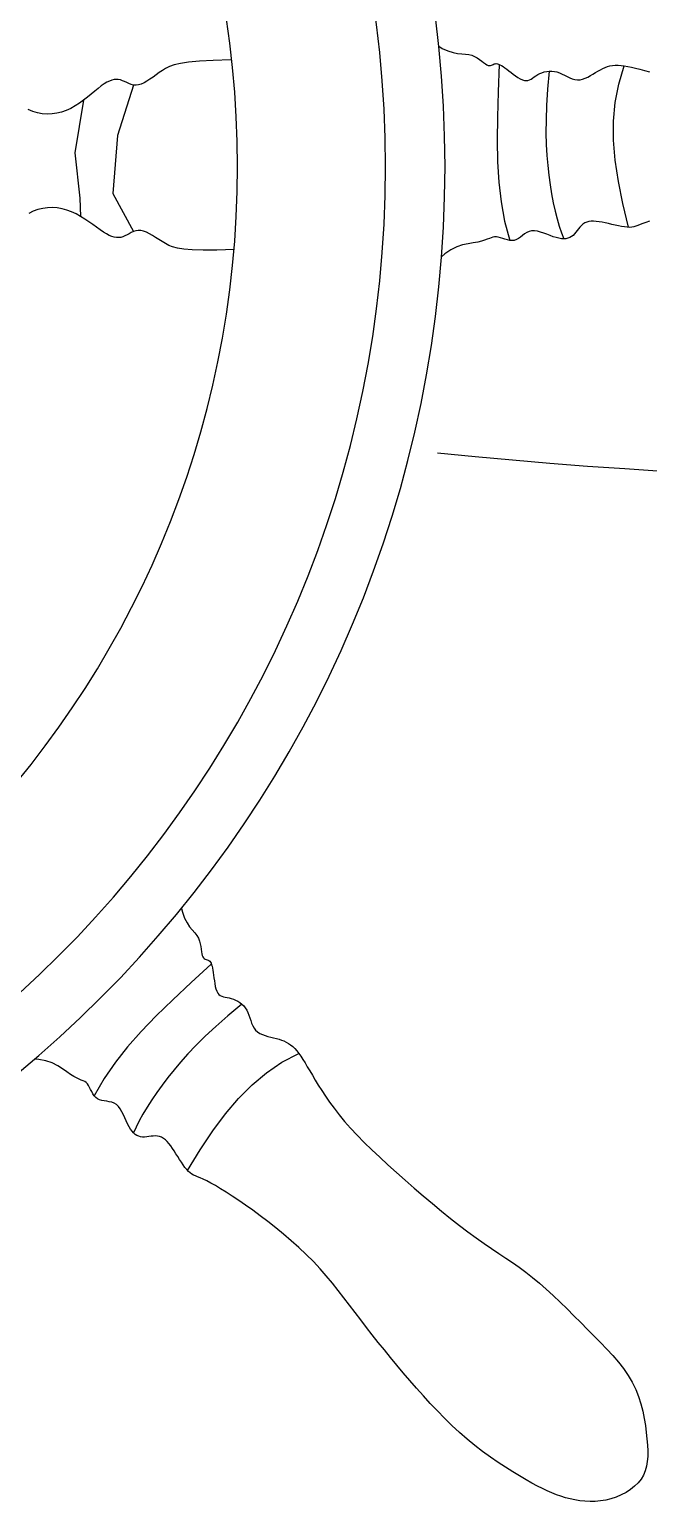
# Model space of a CAD drawing. Header units: millimetres. Extents: x -37 to 8970, y -2 to 4773.
# Drawn here: x 8601.1 to 8639.9, y 356.6 to 448.8 of the extents above; entities that cross this region are included whole.
import ezdxf

# ---------------------------------------------------------------- set-up
doc = ezdxf.new("R2010")
doc.units = ezdxf.units.MM

msp = doc.modelspace()

# ---------------------------------------------------------------- linework, layer by layer
at = {"color": 18, "true_color": 0x000000}
for p, q in [((8626.744, 447.783), (8626.957, 447.651)), ((8626.957, 447.651), (8627.314, 447.487)), ((8627.314, 447.487), (8627.634, 447.388)), ((8627.634, 447.388), (8627.919, 447.336)), ((8627.919, 447.336), (8628.176, 447.31)), ((8628.176, 447.31), (8628.407, 447.293)), ((8628.407, 447.293), (8628.618, 447.266)), ((8628.618, 447.266), (8628.811, 447.213)), ((8628.811, 447.213), (8628.989, 447.138)), ((8628.989, 447.138), (8629.151, 447.048)), ((8629.151, 447.048), (8629.299, 446.949)), ((8629.299, 446.949), (8629.433, 446.85)), ((8629.433, 446.85), (8629.553, 446.756)), ((8629.553, 446.756), (8629.661, 446.676)), ((8629.661, 446.676), (8629.756, 446.617)), ((8629.756, 446.617), (8629.839, 446.583)), ((8629.839, 446.583), (8629.913, 446.571)), ((8629.913, 446.571), (8629.98, 446.576)), ((8629.98, 446.576), (8630.04, 446.594)), ((8630.04, 446.594), (8630.098, 446.619)), ((8630.098, 446.619), (8630.155, 446.646)), ((8630.155, 446.646), (8630.212, 446.671)), ((8630.212, 446.671), (8630.273, 446.687)), ((8630.273, 446.687), (8630.338, 446.691)), ((8630.338, 446.691), (8630.41, 446.682)), ((8630.41, 446.682), (8630.488, 446.659)), ((8630.488, 446.659), (8630.573, 446.624)), ((8630.573, 446.624), (8630.666, 446.576)), ((8630.666, 446.576), (8630.768, 446.514)), ((8630.768, 446.514), (8630.879, 446.44)), ((8630.879, 446.44), (8630.999, 446.352)), ((8636.863, 446.314), (8637.012, 446.388)), ((8637.012, 446.388), (8637.16, 446.452)), ((8637.16, 446.452), (8637.31, 446.505)), ((8637.31, 446.505), (8637.465, 446.547)), ((8637.465, 446.547), (8637.625, 446.575)), ((8637.625, 446.575), (8637.793, 446.591)), ((8637.793, 446.591), (8637.97, 446.593)), ((8637.97, 446.593), (8638.16, 446.581)), ((8638.16, 446.581), (8638.363, 446.555)), ((8638.363, 446.555), (8638.58, 446.518)), ((8638.58, 446.518), (8638.814, 446.469)), ((8638.814, 446.469), (8639.065, 446.411)), ((8639.065, 446.411), (8639.336, 446.344)), ((8630.999, 446.352), (8631.13, 446.252)), ((8631.13, 446.252), (8631.268, 446.144)), ((8631.268, 446.144), (8631.411, 446.035)), ((8631.411, 446.035), (8631.556, 445.928)), ((8631.556, 445.928), (8631.7, 445.83)), ((8631.7, 445.83), (8631.842, 445.745)), ((8631.842, 445.745), (8631.976, 445.68)), ((8631.976, 445.68), (8632.102, 445.64)), ((8632.102, 445.64), (8632.217, 445.628)), ((8632.217, 445.628), (8632.324, 445.642)), ((8632.324, 445.642), (8632.424, 445.677)), ((8632.424, 445.677), (8632.522, 445.728)), ((8632.522, 445.728), (8632.619, 445.79)), ((8632.619, 445.79), (8632.719, 445.86)), ((8632.719, 445.86), (8632.826, 445.933)), ((8632.826, 445.933), (8632.941, 446.004)), ((8632.941, 446.004), (8633.067, 446.068)), ((8633.067, 446.068), (8633.203, 446.124)), ((8633.203, 446.124), (8633.348, 446.17)), ((8633.348, 446.17), (8633.5, 446.203)), ((8633.5, 446.203), (8633.657, 446.222)), ((8633.657, 446.222), (8633.817, 446.224)), ((8633.817, 446.224), (8633.98, 446.208)), ((8633.98, 446.208), (8634.142, 446.172)), ((8634.142, 446.172), (8634.304, 446.115)), ((8634.304, 446.115), (8634.465, 446.042)), ((8634.465, 446.042), (8634.625, 445.961)), ((8634.625, 445.961), (8634.785, 445.879)), ((8634.785, 445.879), (8634.945, 445.801)), ((8634.945, 445.801), (8635.105, 445.736)), ((8635.105, 445.736), (8635.266, 445.69)), ((8635.266, 445.69), (8635.427, 445.67)), ((8635.427, 445.67), (8635.59, 445.68)), ((8635.59, 445.68), (8635.754, 445.718)), ((8635.754, 445.718), (8635.918, 445.778)), ((8635.918, 445.778), (8636.081, 445.855)), ((8636.081, 445.855), (8636.242, 445.944)), ((8636.242, 445.944), (8636.402, 446.039)), ((8636.402, 446.039), (8636.559, 446.136)), ((8636.559, 446.136), (8636.713, 446.229)), ((8636.713, 446.229), (8636.863, 446.314)), ((8639.336, 446.344), (8639.627, 446.27)), ((8639.627, 446.27), (8639.94, 446.189)), ((8607.625, 445.354), (8606.611, 442.195)), ((8604.496, 444.4), (8603.953, 441.111)), ((8606.611, 442.195), (8606.314, 438.553)), ((8603.953, 441.111), (8604.247, 438.256)), ((8604.247, 438.256), (8604.305, 437.125)), ((8606.314, 438.553), (8607.613, 436.185)), ((8635.416, 436.234), (8635.333, 436.125)), ((8635.499, 436.344), (8635.416, 436.234)), ((8635.585, 436.452), (8635.499, 436.344)), ((8635.676, 436.553), (8635.585, 436.452)), ((8635.775, 436.642), (8635.676, 436.553)), ((8635.884, 436.715), (8635.775, 436.642)), ((8636.006, 436.768), (8635.884, 436.715)), ((8636.14, 436.801), (8636.006, 436.768)), ((8636.286, 436.818), (8636.14, 436.801)), ((8636.443, 436.82), (8636.286, 436.818)), ((8636.61, 436.809), (8636.443, 436.82)), ((8636.788, 436.786), (8636.61, 436.809)), ((8636.974, 436.754), (8636.788, 436.786)), ((8637.169, 436.715), (8636.974, 436.754)), ((8637.372, 436.671), (8637.169, 436.715)), ((8637.578, 436.625), (8637.372, 436.671)), ((8637.785, 436.578), (8637.578, 436.625)), ((8637.99, 436.534), (8637.785, 436.578)), ((8638.188, 436.496), (8637.99, 436.534)), ((8638.375, 436.465), (8638.188, 436.496)), ((8638.549, 436.444), (8638.375, 436.465)), ((8638.706, 436.437), (8638.549, 436.444)), ((8638.843, 436.445), (8638.706, 436.437)), ((8638.969, 436.467), (8638.843, 436.445)), ((8639.09, 436.502), (8638.969, 436.467)), ((8639.216, 436.549), (8639.09, 436.502)), ((8639.355, 436.606), (8639.216, 436.549)), ((8639.515, 436.673), (8639.355, 436.606)), ((8639.706, 436.748), (8639.515, 436.673)), ((8639.935, 436.829), (8639.706, 436.748)), ((8628.233, 435.332), (8627.867, 435.212)), ((8628.582, 435.412), (8628.233, 435.332)), ((8628.902, 435.469), (8628.582, 435.412)), ((8629.184, 435.517), (8628.902, 435.469)), ((8629.421, 435.57), (8629.184, 435.517)), ((8629.615, 435.628), (8629.421, 435.57)), ((8629.776, 435.687), (8629.615, 435.628)), ((8629.912, 435.742), (8629.776, 435.687)), ((8630.029, 435.789), (8629.912, 435.742)), ((8630.136, 435.825), (8630.029, 435.789)), ((8630.241, 435.845), (8630.136, 435.825)), ((8630.351, 435.846), (8630.241, 435.845)), ((8630.472, 435.825), (8630.351, 435.846)), ((8630.604, 435.787), (8630.472, 435.825)), ((8630.744, 435.741), (8630.604, 435.787)), ((8630.889, 435.692), (8630.744, 435.741)), ((8631.036, 435.649), (8630.889, 435.692)), ((8631.184, 435.618), (8631.036, 435.649)), ((8631.329, 435.607), (8631.184, 435.618)), ((8631.469, 435.623), (8631.329, 435.607)), ((8631.601, 435.67), (8631.469, 435.623)), ((8631.729, 435.742), (8631.601, 435.67)), ((8631.855, 435.831), (8631.729, 435.742)), ((8631.982, 435.927), (8631.855, 435.831)), ((8632.113, 436.022), (8631.982, 435.927)), ((8632.251, 436.107), (8632.113, 436.022)), ((8632.398, 436.172), (8632.251, 436.107)), ((8632.559, 436.21), (8632.398, 436.172)), ((8632.734, 436.214), (8632.559, 436.21)), ((8632.921, 436.188), (8632.734, 436.214)), ((8633.116, 436.139), (8632.921, 436.188)), ((8633.316, 436.074), (8633.116, 436.139)), ((8633.518, 436), (8633.316, 436.074)), ((8633.718, 435.924), (8633.518, 436)), ((8633.911, 435.852), (8633.718, 435.924)), ((8634.095, 435.792), (8633.911, 435.852)), ((8634.267, 435.749), (8634.095, 435.792)), ((8634.426, 435.723), (8634.267, 435.749)), ((8634.574, 435.716), (8634.426, 435.723)), ((8634.71, 435.726), (8634.574, 435.716)), ((8634.836, 435.753), (8634.71, 435.726)), ((8634.952, 435.796), (8634.836, 435.753)), ((8635.059, 435.856), (8634.952, 435.796)), ((8635.157, 435.932), (8635.059, 435.856)), ((8635.248, 436.023), (8635.157, 435.932)), ((8635.333, 436.125), (8635.248, 436.023)), ((8627.124, 434.784), (8626.914, 434.583)), ((8627.494, 435.034), (8627.124, 434.784)), ((8627.867, 435.212), (8627.494, 435.034)), ((8610.621, 393.772), (8610.678, 393.528)), ((8610.678, 393.528), (8610.815, 393.159)), ((8610.815, 393.159), (8610.971, 392.864)), ((8610.971, 392.864), (8611.136, 392.624)), ((8611.136, 392.624), (8611.299, 392.425)), ((8611.299, 392.425), (8611.451, 392.25)), ((8611.451, 392.25), (8611.58, 392.081)), ((8611.58, 392.081), (8611.68, 391.907)), ((8611.68, 391.907), (8611.752, 391.728)), ((8611.752, 391.728), (8611.803, 391.549)), ((8611.803, 391.549), (8611.838, 391.375)), ((8611.838, 391.375), (8611.862, 391.21)), ((8611.862, 391.21), (8611.882, 391.059)), ((8611.882, 391.059), (8611.901, 390.927)), ((8611.901, 390.927), (8611.926, 390.817)), ((8611.926, 390.817), (8611.961, 390.734)), ((8611.961, 390.734), (8612.005, 390.674)), ((8612.005, 390.674), (8612.055, 390.631)), ((8612.055, 390.631), (8612.111, 390.6)), ((8612.111, 390.6), (8612.17, 390.577)), ((8612.17, 390.577), (8612.229, 390.556)), ((8612.229, 390.556), (8612.287, 390.533)), ((8612.287, 390.533), (8612.341, 390.501)), ((8612.341, 390.501), (8612.39, 390.458)), ((8612.39, 390.458), (8612.434, 390.401)), ((8612.434, 390.401), (8612.474, 390.33)), ((8612.474, 390.33), (8612.509, 390.245)), ((8612.509, 390.245), (8612.541, 390.145)), ((8612.541, 390.145), (8612.569, 390.029)), ((8612.569, 390.029), (8612.594, 389.898)), ((8612.594, 389.898), (8612.618, 389.751)), ((8612.618, 389.751), (8612.639, 389.588)), ((8612.639, 389.588), (8612.661, 389.414)), ((8612.661, 389.414), (8612.684, 389.235)), ((8612.684, 389.235), (8612.712, 389.057)), ((8612.712, 389.057), (8612.744, 388.886)), ((8612.744, 388.886), (8612.785, 388.726)), ((8612.785, 388.726), (8612.834, 388.585)), ((8612.834, 388.585), (8612.894, 388.467)), ((8612.894, 388.467), (8612.967, 388.378)), ((8612.967, 388.378), (8613.052, 388.312)), ((8613.052, 388.312), (8613.148, 388.266)), ((8613.148, 388.266), (8613.253, 388.233)), ((8613.253, 388.233), (8613.366, 388.208)), ((8613.366, 388.208), (8613.487, 388.187)), ((8613.487, 388.187), (8613.613, 388.163)), ((8613.613, 388.163), (8613.744, 388.132)), ((8613.744, 388.132), (8613.879, 388.088)), ((8613.879, 388.088), (8614.015, 388.031)), ((8614.015, 388.031), (8614.15, 387.961)), ((8614.15, 387.961), (8614.281, 387.877)), ((8614.281, 387.877), (8614.405, 387.78)), ((8614.405, 387.78), (8614.52, 387.668)), ((8614.52, 387.668), (8614.624, 387.542)), ((8614.624, 387.542), (8614.713, 387.401)), ((8614.713, 387.401), (8614.787, 387.246)), ((8614.787, 387.246), (8614.85, 387.081)), ((8614.85, 387.081), (8614.906, 386.911)), ((8614.906, 386.911), (8614.96, 386.74)), ((8614.96, 386.74), (8615.018, 386.572)), ((8615.018, 386.572), (8615.086, 386.412)), ((8615.086, 386.412), (8615.167, 386.266)), ((8615.167, 386.266), (8615.267, 386.137)), ((8615.267, 386.137), (8615.389, 386.029)), ((8615.389, 386.029), (8615.532, 385.94)), ((8615.532, 385.94), (8615.69, 385.867)), ((8615.69, 385.867), (8615.86, 385.806)), ((8615.86, 385.806), (8616.037, 385.755)), ((8616.037, 385.755), (8616.217, 385.71)), ((8616.217, 385.71), (8616.397, 385.667)), ((8616.397, 385.667), (8616.571, 385.624)), ((8616.571, 385.624), (8616.737, 385.577)), ((8616.737, 385.577), (8616.895, 385.525)), ((8616.895, 385.525), (8617.045, 385.466)), ((8617.045, 385.466), (8617.189, 385.397)), ((8617.189, 385.397), (8617.327, 385.317)), ((8617.327, 385.317), (8617.461, 385.224)), ((8617.461, 385.224), (8617.591, 385.116)), ((8617.591, 385.116), (8617.718, 384.992)), ((8617.718, 384.992), (8617.843, 384.849)), ((8617.843, 384.849), (8617.968, 384.688)), ((8617.968, 384.688), (8618.096, 384.508)), ((8601.698, 384.311), (8601.407, 384.318)), ((8602.136, 384.227), (8601.698, 384.311)), ((8602.525, 384.088), (8602.136, 384.227)), ((8602.87, 383.915), (8602.525, 384.088)), ((8603.173, 383.725), (8602.87, 383.915)), ((8603.439, 383.538), (8603.173, 383.725)), ((8618.096, 384.508), (8618.227, 384.308)), ((8618.227, 384.308), (8618.363, 384.089)), ((8618.363, 384.089), (8618.507, 383.851)), ((8618.507, 383.851), (8618.66, 383.592)), ((8603.673, 383.373), (8603.439, 383.538)), ((8603.878, 383.243), (8603.673, 383.373)), ((8604.057, 383.147), (8603.878, 383.243)), ((8604.212, 383.074), (8604.057, 383.147)), ((8604.346, 383.017), (8604.212, 383.074)), ((8604.463, 382.968), (8604.346, 383.017)), ((8604.564, 382.917), (8604.463, 382.968)), ((8604.652, 382.857), (8604.564, 382.917)), ((8604.731, 382.78), (8604.652, 382.857)), ((8604.802, 382.68), (8604.731, 382.78)), ((8618.66, 383.592), (8618.825, 383.313)), ((8618.825, 383.313), (8619.002, 383.015)), ((8619.002, 383.015), (8619.195, 382.696)), ((8604.868, 382.56), (8604.802, 382.68)), ((8604.934, 382.428), (8604.868, 382.56)), ((8605.002, 382.291), (8604.934, 382.428)), ((8605.076, 382.157), (8605.002, 382.291)), ((8605.159, 382.03), (8605.076, 382.157)), ((8605.253, 381.92), (8605.159, 382.03)), ((8605.363, 381.832), (8605.253, 381.92)), ((8605.49, 381.772), (8605.363, 381.832)), ((8619.195, 382.696), (8619.407, 382.359)), ((8619.407, 382.359), (8619.64, 382.005)), ((8619.64, 382.005), (8619.897, 381.634)), ((8605.632, 381.732), (8605.49, 381.772)), ((8605.784, 381.706), (8605.632, 381.732)), ((8605.941, 381.684), (8605.784, 381.706)), ((8606.101, 381.659), (8605.941, 381.684)), ((8606.258, 381.621), (8606.101, 381.659)), ((8606.409, 381.563), (8606.258, 381.621)), ((8606.549, 381.477), (8606.409, 381.563)), ((8606.676, 381.356), (8606.549, 381.477)), ((8606.79, 381.205), (8606.676, 381.356)), ((8606.893, 381.033), (8606.79, 381.205)), ((8606.989, 380.845), (8606.893, 381.033)), ((8619.897, 381.634), (8620.181, 381.247)), ((8620.181, 381.247), (8620.495, 380.846)), ((8607.079, 380.65), (8606.989, 380.845)), ((8607.166, 380.455), (8607.079, 380.65)), ((8607.252, 380.267), (8607.166, 380.455)), ((8607.34, 380.095), (8607.252, 380.267)), ((8607.431, 379.943), (8607.34, 380.095)), ((8620.495, 380.846), (8620.841, 380.43)), ((8620.841, 380.43), (8621.221, 380.002)), ((8621.221, 380.002), (8621.634, 379.562)), ((8607.526, 379.812), (8607.431, 379.943)), ((8607.624, 379.703), (8607.526, 379.812)), ((8607.728, 379.613), (8607.624, 379.703)), ((8607.836, 379.543), (8607.728, 379.613)), ((8607.949, 379.492), (8607.836, 379.543)), ((8608.067, 379.459), (8607.949, 379.492)), ((8608.19, 379.443), (8608.067, 379.459)), ((8608.318, 379.443), (8608.19, 379.443)), ((8608.451, 379.455), (8608.318, 379.443)), ((8608.587, 379.473), (8608.451, 379.455)), ((8608.724, 379.492), (8608.587, 379.473)), ((8608.861, 379.508), (8608.724, 379.492)), ((8608.996, 379.515), (8608.861, 379.508)), ((8609.129, 379.508), (8608.996, 379.515)), ((8609.257, 379.482), (8609.129, 379.508)), ((8609.381, 379.434), (8609.257, 379.482)), ((8609.499, 379.363), (8609.381, 379.434)), ((8609.615, 379.271), (8609.499, 379.363)), ((8609.727, 379.162), (8609.615, 379.271)), ((8609.837, 379.035), (8609.727, 379.162)), ((8621.634, 379.562), (8622.076, 379.111)), ((8622.076, 379.111), (8622.546, 378.651)), ((8609.947, 378.894), (8609.837, 379.035)), ((8610.056, 378.739), (8609.947, 378.894)), ((8610.167, 378.574), (8610.056, 378.739)), ((8610.279, 378.4), (8610.167, 378.574)), ((8610.392, 378.221), (8610.279, 378.4)), ((8610.505, 378.041), (8610.392, 378.221)), ((8622.546, 378.651), (8623.039, 378.182)), ((8623.039, 378.182), (8623.554, 377.706)), ((8610.619, 377.866), (8610.505, 378.041)), ((8610.731, 377.698), (8610.619, 377.866)), ((8610.842, 377.544), (8610.731, 377.698)), ((8610.951, 377.406), (8610.842, 377.544)), ((8611.056, 377.29), (8610.951, 377.406)), ((8611.159, 377.199), (8611.056, 377.29)), ((8611.263, 377.126), (8611.159, 377.199)), ((8623.554, 377.706), (8624.087, 377.224)), ((8624.087, 377.224), (8624.636, 376.738)), ((8611.374, 377.065), (8611.263, 377.126)), ((8611.496, 377.009), (8611.374, 377.065)), ((8611.635, 376.951), (8611.496, 377.009)), ((8611.796, 376.885), (8611.635, 376.951)), ((8611.983, 376.803), (8611.796, 376.885)), ((8612.203, 376.698), (8611.983, 376.803)), ((8612.458, 376.565), (8612.203, 376.698)), ((8612.748, 376.403), (8612.458, 376.565)), ((8613.071, 376.212), (8612.748, 376.403)), ((8624.636, 376.738), (8625.198, 376.248)), ((8613.423, 375.995), (8613.071, 376.212)), ((8613.804, 375.75), (8613.423, 375.995)), ((8614.21, 375.479), (8613.804, 375.75)), ((8614.639, 375.183), (8614.21, 375.479)), ((8625.198, 376.248), (8625.768, 375.759)), ((8625.768, 375.759), (8626.34, 375.277)), ((8615.089, 374.862), (8614.639, 375.183)), ((8615.557, 374.517), (8615.089, 374.862)), ((8616.037, 374.15), (8615.557, 374.517)), ((8626.34, 375.277), (8626.912, 374.805)), ((8626.912, 374.805), (8627.477, 374.349)), ((8616.526, 373.765), (8616.037, 374.15)), ((8617.016, 373.363), (8616.526, 373.765)), ((8627.477, 374.349), (8628.03, 373.913)), ((8628.03, 373.913), (8628.568, 373.503)), ((8617.502, 372.948), (8617.016, 373.363)), ((8617.98, 372.521), (8617.502, 372.948)), ((8628.568, 373.503), (8629.084, 373.124)), ((8629.084, 373.124), (8629.576, 372.777)), ((8629.576, 372.777), (8630.045, 372.458)), ((8618.442, 372.085), (8617.98, 372.521)), ((8618.884, 371.643), (8618.442, 372.085)), ((8630.045, 372.458), (8630.497, 372.157)), ((8630.497, 372.157), (8630.934, 371.867)), ((8630.934, 371.867), (8631.362, 371.581)), ((8619.302, 371.197), (8618.884, 371.643)), ((8619.697, 370.747), (8619.302, 371.197)), ((8620.076, 370.294), (8619.697, 370.747)), ((8631.362, 371.581), (8631.783, 371.288)), ((8631.783, 371.288), (8632.202, 370.983)), ((8632.202, 370.983), (8632.622, 370.655)), ((8620.441, 369.838), (8620.076, 370.294)), ((8620.796, 369.38), (8620.441, 369.838)), ((8632.622, 370.655), (8633.047, 370.301)), ((8633.047, 370.301), (8633.476, 369.921)), ((8633.476, 369.921), (8633.908, 369.522)), ((8621.147, 368.919), (8620.796, 369.38)), ((8621.496, 368.455), (8621.147, 368.919)), ((8633.908, 369.522), (8634.341, 369.108)), ((8634.341, 369.108), (8634.774, 368.684)), ((8621.849, 367.99), (8621.496, 368.455)), ((8622.209, 367.522), (8621.849, 367.99)), ((8634.774, 368.684), (8635.205, 368.254)), ((8635.205, 368.254), (8635.633, 367.824)), ((8622.575, 367.053), (8622.209, 367.522)), ((8635.633, 367.824), (8636.056, 367.399)), ((8636.056, 367.399), (8636.473, 366.982)), ((8622.95, 366.582), (8622.575, 367.053)), ((8623.332, 366.109), (8622.95, 366.582)), ((8636.473, 366.982), (8636.879, 366.571)), ((8636.879, 366.571), (8637.271, 366.164)), ((8637.271, 366.164), (8637.644, 365.758)), ((8623.721, 365.634), (8623.332, 366.109)), ((8624.117, 365.157), (8623.721, 365.634)), ((8637.644, 365.758), (8637.994, 365.35)), ((8637.994, 365.35), (8638.316, 364.936)), ((8624.521, 364.679), (8624.117, 365.157)), ((8624.933, 364.198), (8624.521, 364.679)), ((8638.316, 364.936), (8638.607, 364.515)), ((8638.607, 364.515), (8638.861, 364.082)), ((8625.352, 363.716), (8624.933, 364.198)), ((8625.778, 363.235), (8625.352, 363.716)), ((8638.861, 364.082), (8639.077, 363.637)), ((8639.077, 363.637), (8639.257, 363.183)), ((8626.212, 362.758), (8625.778, 363.235)), ((8626.655, 362.288), (8626.212, 362.758)), ((8639.257, 363.183), (8639.403, 362.725)), ((8639.403, 362.725), (8639.521, 362.267)), ((8627.106, 361.826), (8626.655, 362.288)), ((8627.565, 361.377), (8627.106, 361.826)), ((8639.521, 362.267), (8639.614, 361.814)), ((8639.614, 361.814), (8639.686, 361.371)), ((8628.033, 360.942), (8627.565, 361.377)), ((8628.511, 360.525), (8628.033, 360.942)), ((8639.686, 361.371), (8639.741, 360.942)), ((8639.741, 360.942), (8639.782, 360.533)), ((8628.996, 360.128), (8628.511, 360.525)), ((8629.486, 359.752), (8628.996, 360.128)), ((8629.974, 359.398), (8629.486, 359.752)), ((8639.782, 360.533), (8639.812, 360.147)), ((8639.812, 360.147), (8639.829, 359.784)), ((8639.829, 359.784), (8639.828, 359.442)), ((8630.455, 359.066), (8629.974, 359.398)), ((8630.924, 358.758), (8630.455, 359.066)), ((8631.376, 358.473), (8630.924, 358.758)), ((8639.757, 358.82), (8639.68, 358.536)), ((8639.805, 359.121), (8639.757, 358.82)), ((8639.828, 359.442), (8639.805, 359.121)), ((8631.806, 358.213), (8631.376, 358.473)), ((8632.207, 357.978), (8631.806, 358.213)), ((8632.577, 357.768), (8632.207, 357.978)), ((8639.42, 358.02), (8639.232, 357.786)), ((8639.569, 358.27), (8639.42, 358.02)), ((8639.68, 358.536), (8639.569, 358.27)), ((8632.918, 357.583), (8632.577, 357.768)), ((8633.237, 357.419), (8632.918, 357.583)), ((8633.539, 357.274), (8633.237, 357.419)), ((8633.828, 357.148), (8633.539, 357.274)), ((8634.111, 357.036), (8633.828, 357.148)), ((8634.393, 356.939), (8634.111, 357.036)), ((8634.678, 356.852), (8634.393, 356.939)), ((8638.17, 357.029), (8637.854, 356.894)), ((8638.471, 357.188), (8638.17, 357.029)), ((8638.752, 357.367), (8638.471, 357.188)), ((8639.008, 357.567), (8638.752, 357.367)), ((8639.232, 357.786), (8639.008, 357.567)), ((8634.971, 356.776), (8634.678, 356.852)), ((8635.273, 356.711), (8634.971, 356.776)), ((8635.582, 356.66), (8635.273, 356.711)), ((8635.897, 356.626), (8635.582, 356.66)), ((8636.218, 356.611), (8635.897, 356.626)), ((8636.542, 356.616), (8636.218, 356.611)), ((8636.87, 356.646), (8636.542, 356.616)), ((8637.199, 356.701), (8636.87, 356.646)), ((8637.529, 356.784), (8637.199, 356.701)), ((8637.854, 356.894), (8637.529, 356.784))]:
    msp.add_line(p, q, dxfattribs=at)
for points in [[(8613.707, 446.923), (8612.618, 446.887), (8611.751, 446.838), (8611.073, 446.775), (8610.554, 446.699), (8610.162, 446.611), (8609.864, 446.509), (8609.63, 446.396), (8609.428, 446.27), (8609.231, 446.134), (8609.035, 445.992), (8608.841, 445.85), (8608.65, 445.715), (8608.463, 445.591), (8608.282, 445.487), (8608.107, 445.406), (8607.938, 445.356), (8607.778, 445.34), (8607.625, 445.354), (8607.478, 445.39), (8607.336, 445.442), (8607.199, 445.502), (8607.064, 445.565), (8606.931, 445.623), (8606.8, 445.668), (8606.668, 445.696), (8606.535, 445.704), (8606.398, 445.692), (8606.256, 445.659), (8606.106, 445.603), (8605.948, 445.524), (8605.779, 445.42), (8605.598, 445.292), (8605.404, 445.14), (8605.196, 444.968), (8604.974, 444.783), (8604.741, 444.591), (8604.496, 444.4), (8604.239, 444.215), (8603.973, 444.043), (8603.696, 443.89), (8603.41, 443.762), (8603.116, 443.661), (8602.817, 443.589), (8602.515, 443.547), (8602.21, 443.535), (8601.906, 443.556), (8601.604, 443.611), (8601.306, 443.701), (8601.013, 443.826)], [(8630.531, 446.642), (8630.463, 444.921), (8630.413, 443.349), (8630.393, 441.9), (8630.416, 440.549), (8630.494, 439.27), (8630.64, 438.039), (8630.866, 436.83), (8631.184, 435.618)], [(8638.627, 436.441), (8638.276, 437.924), (8637.998, 439.318), (8637.801, 440.635), (8637.694, 441.89), (8637.688, 443.095), (8637.792, 444.266), (8638.013, 445.415), (8638.363, 446.555)], [(8633.657, 446.222), (8633.557, 445.087), (8633.493, 444.075), (8633.459, 443.17), (8633.453, 442.356), (8633.471, 441.617), (8633.51, 440.938), (8633.567, 440.303), (8633.637, 439.696), (8633.719, 439.106), (8633.811, 438.533), (8633.914, 437.982), (8634.026, 437.458), (8634.149, 436.964), (8634.281, 436.507), (8634.423, 436.089), (8634.574, 435.716)], [(8613.933, 435.053), (8612.844, 435.017), (8611.975, 435.008), (8611.295, 435.025), (8610.772, 435.067), (8610.374, 435.129), (8610.071, 435.21), (8609.829, 435.308), (8609.619, 435.42), (8609.413, 435.543), (8609.208, 435.671), (8609.006, 435.8), (8608.806, 435.922), (8608.612, 436.033), (8608.424, 436.125), (8608.243, 436.194), (8608.072, 436.233), (8607.911, 436.238), (8607.759, 436.214), (8607.615, 436.168), (8607.477, 436.107), (8607.344, 436.037), (8607.213, 435.966), (8607.085, 435.9), (8606.957, 435.845), (8606.827, 435.809), (8606.695, 435.792), (8606.557, 435.795), (8606.413, 435.819), (8606.26, 435.865), (8606.097, 435.933), (8605.922, 436.025), (8605.733, 436.14), (8605.529, 436.28), (8605.309, 436.438), (8605.076, 436.607), (8604.831, 436.783), (8604.573, 436.958), (8604.305, 437.125), (8604.028, 437.279), (8603.741, 437.413), (8603.447, 437.521), (8603.148, 437.602), (8602.845, 437.654), (8602.54, 437.677), (8602.235, 437.668), (8601.933, 437.627), (8601.635, 437.552), (8601.344, 437.442), (8601.061, 437.298)], [(8612.491, 390.287), (8611.227, 389.118), (8610.08, 388.042), (8609.041, 387.031), (8608.102, 386.06), (8607.253, 385.1), (8606.485, 384.127), (8605.79, 383.112), (8605.159, 382.03)], [(8614.405, 387.78), (8613.532, 387.048), (8612.771, 386.378), (8612.107, 385.761), (8611.527, 385.19), (8611.017, 384.655), (8610.565, 384.147), (8610.156, 383.658), (8609.777, 383.179), (8609.417, 382.704), (8609.078, 382.234), (8608.761, 381.772), (8608.469, 381.321), (8608.207, 380.886), (8607.977, 380.468), (8607.782, 380.073), (8607.624, 379.703)], [(8611.003, 377.348), (8611.804, 378.646), (8612.593, 379.829), (8613.385, 380.899), (8614.197, 381.861), (8615.045, 382.718), (8615.946, 383.473), (8616.915, 384.128), (8617.968, 384.688)]]:
    msp.add_lwpolyline(points, dxfattribs=at)
for centre, major_axis, start_param, end_param in [((8553.485, 440.24), (-52.076, 52.076), 3.926991, 10.210176), ((8553.485, 440.24), (49.444, 49.444), 5.497787, 11.780972), ((8553.485, 440.24), (-42.889, 42.889), 3.926991, 10.210176), ((8660.706, 754.16), (235.882, 235.882), 3.824783, 4.274896)]:
    msp.add_ellipse(centre, major_axis=major_axis, ratio=1, start_param=start_param, end_param=end_param, dxfattribs=at)

doc.saveas('drawing.dxf')
